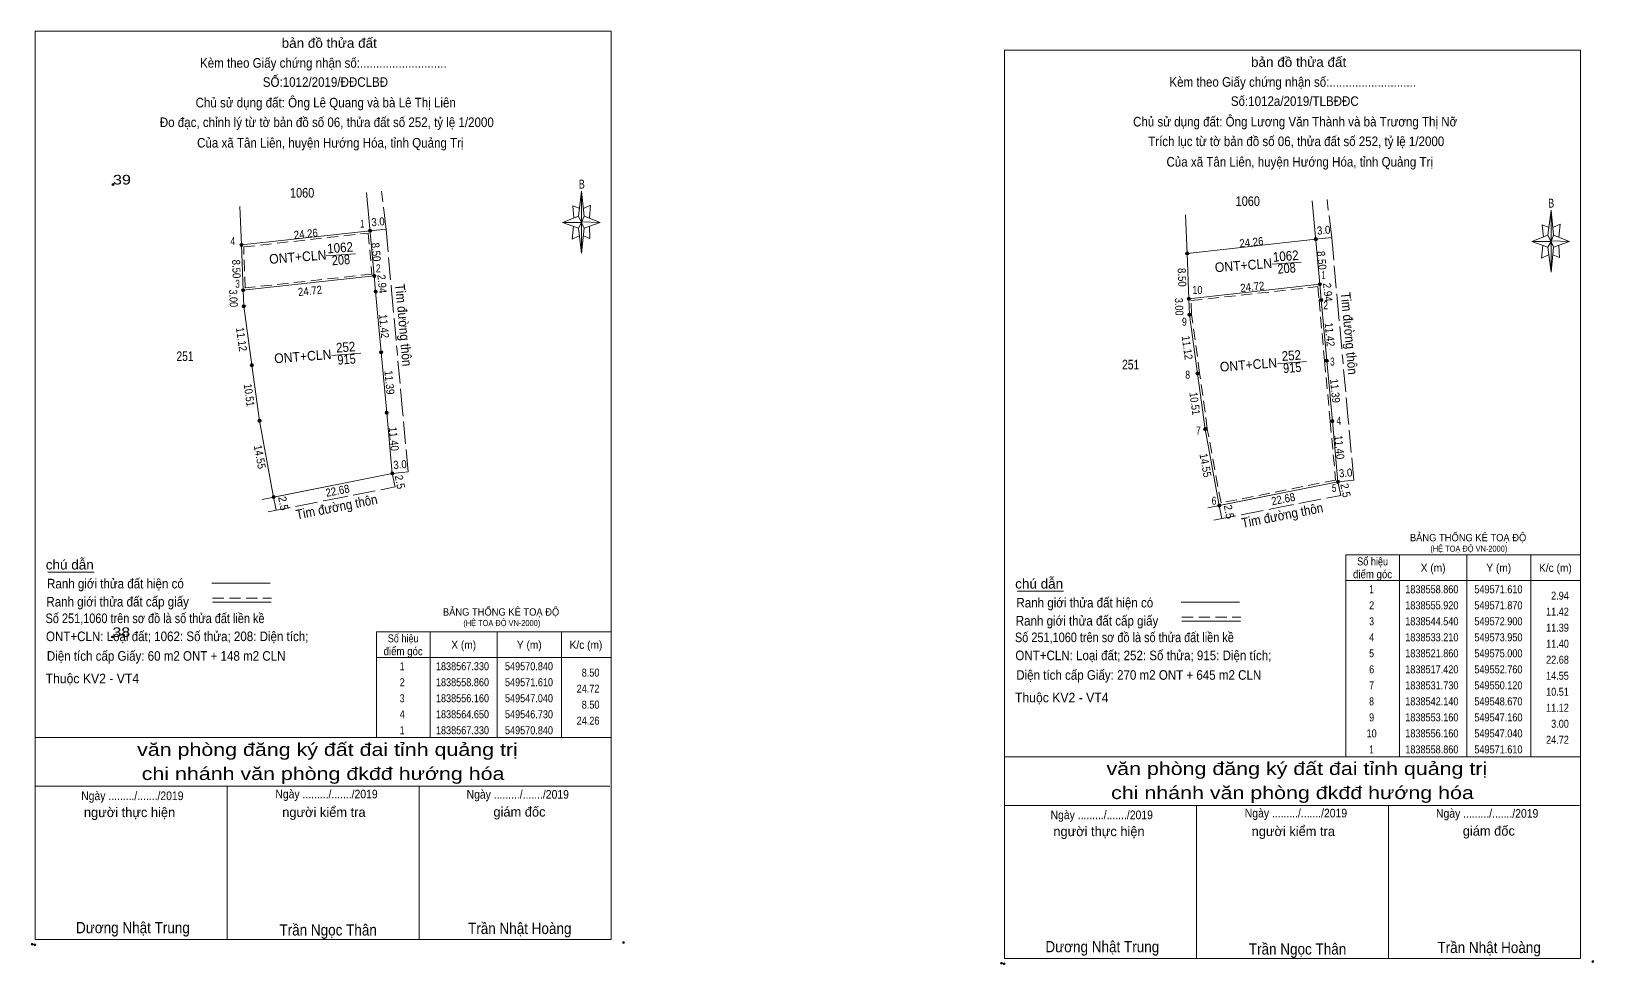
# Model space of a CAD drawing. Header units: metres. Extents: x 0 to 549782, y -63 to 1838816.
# Drawn here: x 549391.4 to 549684.3, y 1838641.1 to 1838816 of the extents above; entities that cross this region are included whole.
import ezdxf
from ezdxf.enums import TextEntityAlignment as Align

# ---------------------------------------------------------------- set-up
doc = ezdxf.new("R2010")
doc.units = ezdxf.units.M
doc.header["$LTSCALE"] = 0.7
doc.header["$PDMODE"] = 32
doc.header["$PDSIZE"] = 0.35
doc.linetypes.add('LONG_DASHED', pattern=[7.5, 6, -1.5])
doc.linetypes.add('MEDIUM_DASHED', pattern=[4.5, 3, -1.5])
for name, color, linetype, lineweight in [('1', 7, 'Continuous', 13), ('17', 7, 'Continuous', 13), ('2', 7, 'Continuous', 13), ('5', 7, 'Continuous', 13), ('6', 7, 'Continuous', 13), ('63', 7, 'Continuous', 13)]:
    doc.layers.add(name, color=color, linetype=linetype, lineweight=lineweight)
doc.layers.add('12', color=7, linetype='Continuous')
doc.layers.add('7', color=7, linetype='Continuous')

msp = doc.modelspace()

# ---------------------------------------------------------------- hatches: boundary and pattern name
at = {"layer": '63'}
for points in [[(549455.22, 1838778.67, 1), (549454.62, 1838778.67, 1)], [(549431.11, 1838775.99, 1), (549430.51, 1838775.99, 1)], [(549632.5, 1838777.1, 1), (549631.9, 1838777.1, 1)], [(549608.39, 1838774.42, 1), (549607.79, 1838774.42, 1)], [(549455.99, 1838770.2, 1), (549455.39, 1838770.2, 1)], [(549431.42, 1838767.5, 1), (549430.82, 1838767.5, 1)], [(549456.25, 1838767.26, 1), (549455.65, 1838767.26, 1)], [(549633.27, 1838768.63, 1), (549632.67, 1838768.63, 1)], [(549431.54, 1838764.5, 1), (549430.94, 1838764.5, 1)], [(549608.7, 1838765.93, 1), (549608.1, 1838765.93, 1)], [(549633.53, 1838765.69, 1), (549632.93, 1838765.69, 1)], [(549608.82, 1838762.93, 1), (549608.22, 1838762.93, 1)], [(549457.28, 1838755.88, 1), (549456.68, 1838755.88, 1)], [(549433.05, 1838753.48, 1), (549432.45, 1838753.48, 1)], [(549634.56, 1838754.31, 1), (549633.96, 1838754.31, 1)], [(549610.33, 1838751.91, 1), (549609.73, 1838751.91, 1)], [(549458.33, 1838744.55, 1), (549457.73, 1838744.55, 1)], [(549434.5, 1838743.07, 1), (549433.9, 1838743.07, 1)], [(549611.78, 1838741.5, 1), (549611.18, 1838741.5, 1)], [(549635.61, 1838742.98, 1), (549635.01, 1838742.98, 1)], [(549459.38, 1838733.2, 1), (549458.78, 1838733.2, 1)], [(549636.66, 1838731.63, 1), (549636.06, 1838731.63, 1)], [(549437.14, 1838728.76, 1), (549436.54, 1838728.76, 1)], [(549614.42, 1838727.19, 1), (549613.82, 1838727.19, 1)]]:
    msp.add_hatch(color=256, dxfattribs=at).paths.add_polyline_path(points)

# ---------------------------------------------------------------- linework, layer by layer
at = {"layer": '1'}
for points in [[(549455.69, 1838770.2), (549455.95, 1838767.26), (549456.98, 1838755.88), (549458.03, 1838744.55), (549459.08, 1838733.2), (549436.84, 1838728.76), (549434.2, 1838743.07), (549432.75, 1838753.48), (549431.24, 1838764.5), (549431.12, 1838767.5)], [(549455.69, 1838770.2), (549455.95, 1838767.26), (549456.98, 1838755.88), (549458.03, 1838744.55), (549459.08, 1838733.2), (549436.84, 1838728.76), (549434.2, 1838743.07), (549432.75, 1838753.48), (549431.24, 1838764.5), (549431.12, 1838767.5)], [(549632.97, 1838768.63), (549633.23, 1838765.69), (549634.26, 1838754.31), (549635.31, 1838742.98), (549636.36, 1838731.63), (549614.12, 1838727.19), (549611.48, 1838741.5), (549610.03, 1838751.91), (549608.52, 1838762.93), (549608.4, 1838765.93)]]:
    msp.add_lwpolyline(points, close=True, dxfattribs=at)
at = {"layer": '1', "linetype": 'MEDIUM_DASHED'}
msp.add_lwpolyline([(549632.61, 1838768.19), (549632.83, 1838765.65), (549633.86, 1838754.27), (549634.91, 1838742.94), (549635.93, 1838731.95), (549614.44, 1838727.66), (549611.87, 1838741.56), (549610.43, 1838751.96), (549608.92, 1838762.97), (549608.81, 1838765.57)], close=True, dxfattribs=at)
at = {"layer": '17'}
for p, q in [((549394.5, 1838714.7), (549403.18, 1838714.7)), ((549576.23, 1838711.13), (549584.91, 1838711.13))]:
    msp.add_line(p, q, dxfattribs=at)
at = {"layer": '2', "linetype": 'LONG_DASHED'}
for p, q in [((549457.91, 1838778.89), (549457.04, 1838786.06)), ((549635.19, 1838777.32), (549634.32, 1838784.49)), ((549457.91, 1838778.89), (549458.94, 1838767.53)), ((549635.19, 1838777.32), (549636.22, 1838765.96)), ((549458.94, 1838767.53), (549459.97, 1838756.16)), ((549636.22, 1838765.96), (549637.25, 1838754.59))]:
    msp.add_line(p, q, dxfattribs=at)
at = {"layer": '2'}
for p, q in [((549430.81, 1838775.99), (549430.48, 1838783.21)), ((549457.9, 1838778.94), (549454.92, 1838778.67)), ((549608.09, 1838774.42), (549607.76, 1838781.64)), ((549430.81, 1838775.99), (549454.92, 1838778.67)), ((549430.81, 1838775.99), (549454.92, 1838778.67)), ((549608.09, 1838774.42), (549632.2, 1838777.1)), ((549608.09, 1838774.42), (549632.2, 1838777.1)), ((549635.18, 1838777.37), (549632.2, 1838777.1)), ((549455.69, 1838770.2), (549431.12, 1838767.5)), ((549455.95, 1838767.26), (549456.98, 1838755.89)), ((549632.97, 1838768.63), (549608.4, 1838765.93)), ((549633.23, 1838765.69), (549634.26, 1838754.32)), ((549436.84, 1838728.76), (549434.2, 1838743.07)), ((549614.12, 1838727.19), (549611.48, 1838741.5)), ((549462.07, 1838733.48), (549459.08, 1838733.2)), ((549459.59, 1838730.65), (549459.08, 1838733.2)), ((549639.35, 1838731.91), (549636.36, 1838731.63)), ((549636.87, 1838729.08), (549636.36, 1838731.63)), ((549437.33, 1838726.31), (549436.84, 1838728.76)), ((549614.61, 1838724.74), (549614.12, 1838727.19)), ((549466.17, 1838703.48), (549466.17, 1838683.68)), ((549478.77, 1838703.48), (549478.77, 1838683.68)), ((549490.77, 1838703.48), (549490.77, 1838683.68)), ((549456.09, 1838698.68), (549500.13, 1838698.68))]:
    msp.add_line(p, q, dxfattribs=at)
for points in [[(549454.27, 1838785.82), (549455.69, 1838770.2), (549455.95, 1838767.26)], [(549631.55, 1838784.25), (549632.97, 1838768.63), (549633.23, 1838765.69)], [(549431.24, 1838764.5), (549431.12, 1838767.5), (549430.81, 1838775.99)], [(549608.52, 1838762.93), (549608.4, 1838765.93), (549608.09, 1838774.42)], [(549455.95, 1838767.26), (549456.98, 1838755.88), (549458.03, 1838744.55), (549459.08, 1838733.2), (549434.7, 1838728.33)], [(549431.24, 1838764.5), (549432.75, 1838753.48), (549434.2, 1838743.07), (549436.84, 1838728.76)], [(549633.23, 1838765.69), (549634.26, 1838754.31), (549635.31, 1838742.98), (549636.36, 1838731.63), (549611.98, 1838726.76)], [(549608.52, 1838762.93), (549610.03, 1838751.91), (549611.48, 1838741.5), (549614.12, 1838727.19)], [(549459.08, 1838733.2), (549458.03, 1838744.55), (549456.98, 1838755.88)], [(549636.36, 1838731.63), (549635.31, 1838742.98), (549634.26, 1838754.31)]]:
    msp.add_lwpolyline(points, dxfattribs=at)
at = {"layer": '2', "linetype": 'MEDIUM_DASHED'}
msp.add_lwpolyline([(549454.56, 1838778.23), (549455.26, 1838770.55), (549431.5, 1838767.94), (549431.22, 1838775.63)], close=True, dxfattribs=at)
at = {"layer": '2', "linetype": 'LONG_DASHED'}
for points in [[(549462.07, 1838733.48), (549461.02, 1838744.83), (549459.97, 1838756.16)], [(549639.35, 1838731.91), (549638.3, 1838743.26), (549637.25, 1838754.59)], [(549435.81, 1838726.01), (549446.62, 1838728.12), (549459.59, 1838730.65)], [(549613.09, 1838724.44), (549623.9, 1838726.55), (549636.87, 1838729.08)]]:
    msp.add_lwpolyline(points, dxfattribs=at)
at = {"layer": '2'}
msp.add_lwpolyline([(549456.09, 1838703.48), (549500.13, 1838703.48), (549500.13, 1838683.68), (549456.09, 1838683.68)], close=True, dxfattribs=at)
at = {"layer": '5'}
for p, q in [((549493.98, 1838781.41), (549494.58, 1838786.09)), ((549675.71, 1838777.84), (549676.31, 1838782.52)), ((549493.98, 1838779.13), (549490.98, 1838780.21)), ((549495.06, 1838779.13), (549494.58, 1838774.45)), ((549495.06, 1838781.41), (549498.06, 1838780.21)), ((549496.02, 1838779.49), (549496.14, 1838777.21)), ((549496.14, 1838777.21), (549494.94, 1838777.69)), ((549675.71, 1838775.56), (549672.71, 1838776.64)), ((549676.79, 1838777.84), (549679.79, 1838776.64)), ((549676.79, 1838775.56), (549676.31, 1838770.88)), ((549677.87, 1838773.64), (549676.67, 1838774.12)), ((549677.75, 1838775.92), (549677.87, 1838773.64)), ((549392.13, 1838683.68), (549500.13, 1838683.68)), ((549573.86, 1838680.11), (549681.86, 1838680.11)), ((549392.13, 1838674.56), (549499.89, 1838674.56)), ((549392.13, 1838674.56), (549499.89, 1838674.56)), ((549392.13, 1838674.56), (549499.89, 1838674.56)), ((549428.13, 1838645.88), (549428.13, 1838674.56)), ((549464.13, 1838645.88), (549464.13, 1838674.56)), ((549573.86, 1838670.99), (549681.62, 1838670.99)), ((549573.86, 1838670.99), (549681.62, 1838670.99)), ((549573.86, 1838670.99), (549681.62, 1838670.99)), ((549609.86, 1838642.31), (549609.86, 1838670.99)), ((549645.86, 1838642.31), (549645.86, 1838670.99))]:
    msp.add_line(p, q, dxfattribs=at)
for points in [[(549392.13, 1838816.04), (549500.13, 1838816.04), (549500.13, 1838645.88), (549392.13, 1838645.88)], [(549573.86, 1838812.47), (549681.86, 1838812.47), (549681.86, 1838642.31), (549573.86, 1838642.31)], [(549494.58, 1838786.09), (549495.06, 1838781.41), (549494.58, 1838780.21)], [(549676.31, 1838782.52), (549676.79, 1838777.84), (549676.31, 1838776.64)], [(549494.58, 1838780.21), (549490.98, 1838780.21), (549493.98, 1838781.41), (549495.06, 1838779.13), (549498.06, 1838780.21), (549494.58, 1838780.33)], [(549494.58, 1838780.21), (549494.58, 1838774.45), (549493.98, 1838779.13)], [(549676.31, 1838776.64), (549672.71, 1838776.64), (549675.71, 1838777.84), (549676.79, 1838775.56), (549679.79, 1838776.64), (549676.31, 1838776.76)], [(549676.31, 1838776.64), (549676.31, 1838770.88), (549675.71, 1838775.56)]]:
    msp.add_lwpolyline(points, close=True, dxfattribs=at)
for points in [[(549494.22, 1838782.85), (549492.9, 1838783.33), (549493.14, 1838781.05)], [(549494.94, 1838782.85), (549496.26, 1838783.45), (549496.02, 1838781.05)], [(549494.58, 1838780.21), (549493.98, 1838781.41), (549490.98, 1838780.21)], [(549493.02, 1838779.49), (549492.78, 1838777.09), (549494.1, 1838777.69)], [(549494.58, 1838780.21), (549495.06, 1838779.13), (549498.06, 1838780.21)], [(549675.95, 1838779.28), (549674.63, 1838779.76), (549674.87, 1838777.48)], [(549676.67, 1838779.28), (549677.99, 1838779.88), (549677.75, 1838777.48)], [(549676.31, 1838776.64), (549675.71, 1838777.84), (549672.71, 1838776.64)], [(549676.31, 1838776.64), (549676.79, 1838775.56), (549679.79, 1838776.64)], [(549674.75, 1838775.92), (549674.51, 1838773.52), (549675.83, 1838774.12)], [(549500.13, 1838645.88), (549392.13, 1838645.88), (549392.13, 1838674.56)], [(549681.86, 1838642.31), (549573.86, 1838642.31), (549573.86, 1838670.99)]]:
    msp.add_lwpolyline(points, dxfattribs=at)
for p in [(549391.57, 1838644.96), (549392.05, 1838644.87), (549573.3, 1838641.39), (549573.78, 1838641.3)]:
    msp.add_point(p, dxfattribs=at)
at = {"layer": '6'}
for p, q in [((549425.22, 1838712.61), (549436.18, 1838712.61)), ((549425.38, 1838709.09), (549436.35, 1838709.09)), ((549606.95, 1838709.04), (549617.91, 1838709.04)), ((549607.11, 1838705.52), (549618.08, 1838705.52))]:
    msp.add_line(p, q, dxfattribs=at)
at = {"layer": '6', "linetype": 'MEDIUM_DASHED'}
for p, q in [((549425.38, 1838709.84), (549436.42, 1838709.84)), ((549607.11, 1838706.27), (549618.15, 1838706.27))]:
    msp.add_line(p, q, dxfattribs=at)
at = {"layer": '6'}
for p in [(549502.41, 1838645.28), (549684.14, 1838641.71)]:
    msp.add_point(p, dxfattribs=at)
at = {"layer": '63'}
for p, q in [((549446.69, 1838773.94), (549452.16, 1838774.36)), ((549623.97, 1838772.37), (549629.44, 1838772.79)), ((549447.74, 1838755.31), (549453.21, 1838755.73)), ((549625.02, 1838753.74), (549630.49, 1838754.16)), ((549647.9, 1838717.91), (549647.9, 1838680.11)), ((549660.5, 1838717.91), (549660.5, 1838680.11)), ((549672.5, 1838717.91), (549672.5, 1838680.11)), ((549637.82, 1838713.11), (549681.86, 1838713.11))]:
    msp.add_line(p, q, dxfattribs=at)
msp.add_lwpolyline([(549637.82, 1838717.91), (549681.86, 1838717.91), (549681.86, 1838680.11), (549637.82, 1838680.11)], close=True, dxfattribs=at)
for centre in [(549454.92, 1838778.67), (549430.81, 1838775.99), (549632.2, 1838777.1), (549608.09, 1838774.42), (549455.69, 1838770.2), (549431.12, 1838767.5), (549455.95, 1838767.26), (549632.97, 1838768.63), (549431.24, 1838764.5), (549608.4, 1838765.93), (549633.23, 1838765.69), (549608.52, 1838762.93), (549456.98, 1838755.88), (549432.75, 1838753.48), (549634.26, 1838754.31), (549610.03, 1838751.91), (549458.03, 1838744.55), (549434.2, 1838743.07), (549611.48, 1838741.5), (549635.31, 1838742.98), (549459.08, 1838733.2), (549636.36, 1838731.63), (549436.84, 1838728.76), (549614.12, 1838727.19)]:
    msp.add_circle(centre, 0.3, dxfattribs=at)
at = {"layer": '7'}
for p in [(549406.72, 1838787.33), (549406.61, 1838702.54)]:
    msp.add_point(p, dxfattribs=at)

# ---------------------------------------------------------------- texts
at = {"layer": '1'}
for s, height, width, p in [('BẢNG THỐNG KÊ TOẠ ĐỘ ', 1.38, 0.95, (549649.85, 1838720.47)), ('(HỆ TOẠ ĐỘ VN-2000)', 1.116, 0.9, (549653.69, 1838718.53)), ('BẢNG THỐNG KÊ TOẠ ĐỘ ', 1.38, 0.95, (549468.56, 1838706.54)), ('(HỆ TOẠ ĐỘ VN-2000)', 1.116, 0.9, (549472.4, 1838704.6))]:
    msp.add_text(s, height=height, dxfattribs=dict(at, width=width)).set_placement(p)
at = {"layer": '12', "width": 1.25}
for s, p in [('39', (549406.72, 1838787.33)), ('38', (549406.61, 1838702.54))]:
    msp.add_text(s, height=1.8, dxfattribs=at).set_placement(p)
at = {"layer": '2'}
for s, height, width, p in [('1060', 1.8, 0.85, (549442.18, 1838784.88)), ('1060', 1.8, 0.85, (549619.46, 1838783.31)), ('251', 1.8, 0.8, (549420.225, 1838754.25)), ('251', 1.8, 0.8, (549597.505, 1838752.68)), ('Số hiệu', 1.5, 0.85, (549461.12, 1838701.52)), ('điểm góc', 1.5, 0.9, (549461.12, 1838699.12)), ('X (m)', 1.5, 0.95, (549472.465, 1838700.32)), ('Y (m)', 1.5, 0.95, (549484.765, 1838700.32)), ('K/c (m)', 1.5, 0.95, (549495.39, 1838700.32)), (' 1', 1.5, 0.75, (549460.7, 1838696.31)), ('1838567.330', 1.5, 0.85, (549472.235, 1838696.31)), ('549570.840', 1.5, 0.85, (549484.705, 1838696.31)), (' 2', 1.5, 0.85, (549460.71, 1838693.31)), ('1838558.860', 1.5, 0.85, (549472.235, 1838693.31)), ('549571.610', 1.5, 0.85, (549484.705, 1838693.31)), (' 3', 1.5, 0.8, (549460.705, 1838690.31)), ('1838556.160', 1.5, 0.85, (549472.235, 1838690.31)), ('549547.040', 1.5, 0.85, (549484.705, 1838690.31)), (' 4', 1.5, 0.85, (549460.715, 1838687.31)), ('1838564.650', 1.5, 0.85, (549472.235, 1838687.31)), ('549546.730', 1.5, 0.85, (549484.705, 1838687.31)), (' 1', 1.5, 0.75, (549460.7, 1838684.31)), ('1838567.330', 1.5, 0.85, (549472.235, 1838684.31)), ('549570.840', 1.5, 0.85, (549484.705, 1838684.31))]:
    msp.add_text(s, height=height, dxfattribs=dict(at, width=width)).set_placement(p, align=Align.CENTER)
for s, height, rotation, width, p in [('24.26', 1.5, 6.343, 0.9, (549442.9471, 1838777.3398)), ('1', 1.5, 0.151, 0.65, (549453.458, 1838779.261)), ('3.0', 1.5, 5.177, 0.9, (549456.4673, 1838779.6039)), ('3.0', 1.5, 5.177, 0.9, (549633.7473, 1838778.0339)), ('4', 1.5, 0.151, 0.8, (549429.173, 1838775.9612)), ('1062', 1.8, 4.38, 0.9, (549449.3563, 1838774.592)), ('8.50', 1.5, 275.194, 0.9, (549455.2993, 1838774.6079)), ('24.26', 1.5, 6.343, 0.9, (549620.2221, 1838775.7692)), ('8.50', 1.5, 272.091, 0.9, (549429.1027, 1838771.4724)), ('ONT+CLN', 1.8, 4.38, 0.95, (549441.4313, 1838772.8529)), ('208', 1.8, 4.38, 0.85, (549449.5213, 1838772.3049)), ('ONT+CLN', 1.8, 4.38, 0.95, (549618.7063, 1838771.2825)), ('1062', 1.8, 4.38, 0.9, (549626.6363, 1838773.022)), ('8.50', 1.5, 275.194, 0.9, (549632.5793, 1838773.0379)), ('2', 1.5, 0.151, 0.8, (549456.448, 1838770.8612)), ('8.50', 1.5, 272.091, 0.9, (549606.3827, 1838769.9024)), ('208', 1.8, 4.38, 0.85, (549626.8013, 1838770.7349)), ('1', 1.5, 0.151, 0.65, (549633.688, 1838769.611)), ('3', 1.5, 0.151, 0.75, (549430.073, 1838767.9811)), ('24.72', 1.5, 6.271, 0.9, (549443.7281, 1838766.657)), ('Tim đường thôn', 1.8, 275.176, 0.9, (549460.3088, 1838760.9262)), ('10', 1.5, 0.151, 0.85, (549610.003, 1838766.8025)), ('24.72', 1.5, 6.271, 0.9, (549620.3931, 1838767.4265)), ('2', 1.5, 0.151, 0.8, (549634.058, 1838763.9512)), ('Tim đường thôn', 1.8, 275.176, 0.9, (549637.5888, 1838759.3562)), ('11.42', 1.5, 275.176, 0.9, (549456.8022, 1838760.7177)), ('9', 1.5, 0.151, 0.8, (549607.573, 1838760.8612)), ('11.12', 1.5, 277.802, 0.9, (549430.0794, 1838758.2218)), ('11.12', 1.5, 277.802, 0.9, (549607.3594, 1838756.6518)), ('11.42', 1.5, 275.176, 0.9, (549634.0822, 1838759.1477)), ('ONT+CLN', 1.8, 4.38, 0.95, (549442.3713, 1838754.2229)), ('252', 1.8, 4.38, 0.9, (549450.4113, 1838755.9572)), ('915', 1.8, 4.38, 0.85, (549450.5763, 1838753.6753)), ('252', 1.8, 4.38, 0.9, (549627.6913, 1838754.3872)), ('ONT+CLN', 1.8, 4.38, 0.95, (549619.6463, 1838752.6525)), ('915', 1.8, 4.38, 0.85, (549627.8513, 1838752.1049)), ('3', 1.5, 0.151, 0.75, (549635.323, 1838753.4011)), ('10.51', 1.5, 277.93, 0.85, (549431.5139, 1838747.7485)), ('11.39', 1.5, 275.29, 0.9, (549457.8066, 1838750.1691)), ('8', 1.5, 0.151, 0.8, (549608.188, 1838750.9412)), ('11.39', 1.5, 275.29, 0.9, (549635.0866, 1838748.5991)), ('10.51', 1.5, 277.93, 0.85, (549608.7939, 1838746.1785)), ('4', 1.5, 0.151, 0.8, (549636.533, 1838742.3412)), ('11.40', 1.5, 275.285, 0.9, (549458.6173, 1838739.5991)), ('7', 1.5, 0.151, 0.8, (549610.198, 1838740.4712)), ('14.55', 1.5, 280.453, 0.9, (549433.5149, 1838736.1411)), ('11.40', 1.5, 275.285, 0.9, (549635.8973, 1838738.0291)), ('3.0', 1.5, 5.177, 0.9, (549460.5873, 1838734.1139)), ('14.55', 1.5, 280.453, 0.9, (549610.7949, 1838734.5711)), ('2.5', 1.5, 281.31, 0.95, (549459.7786, 1838731.4371)), ('3.0', 1.5, 5.177, 0.9, (549637.8673, 1838732.5439)), ('22.68', 1.5, 11.29, 0.9, (549448.9632, 1838729.2218)), ('22.68', 1.5, 11.29, 0.9, (549626.2432, 1838727.6518)), ('5', 1.5, 0.151, 0.75, (549635.653, 1838729.7211)), ('2.5', 1.5, 281.31, 0.95, (549637.0586, 1838729.8671)), ('2.5', 1.5, 281.31, 0.95, (549437.9286, 1838727.4371)), ('Tim đường thôn', 1.8, 11.038, 0.9, (549448.8177, 1838726.0301)), ('6', 1.5, 0.151, 0.8, (549613.128, 1838727.3312)), ('2.5', 1.5, 281.31, 0.95, (549615.2086, 1838725.8671)), ('Tim đường thôn', 1.8, 11.038, 0.9, (549626.0977, 1838724.4601))]:
    msp.add_text(s, height=height, rotation=rotation, dxfattribs=dict(at, width=width)).set_placement(p, align=Align.CENTER)
at = {"layer": '2', "width": 0.85}
for s, p in [('8.50', (549497.91, 1838695.11)), ('24.72', (549497.91, 1838692.11)), ('8.50', (549497.91, 1838689.11)), ('24.26', (549497.91, 1838686.11))]:
    msp.add_text(s, height=1.5, dxfattribs=at).set_placement(p, align=Align.RIGHT)
at = {"layer": '5'}
for s, height, width, p in [('bản đồ thửa đất', 1.8, 1.05, (549447.26, 1838812.94)), ('Kèm theo Giấy chứng nhận số:...........................', 1.8, 0.9, (549446.15, 1838809.21)), ('bản đồ thửa đất', 1.8, 1.05, (549628.99, 1838809.37)), ('SỐ:1012/2019/ĐĐCLBĐ', 1.8, 0.9, (549446.545, 1838805.62)), ('Kèm theo Giấy chứng nhận số:...........................', 1.8, 0.9, (549627.88, 1838805.64)), ('Chủ sử dụng đất: Ông Lê Quang và bà Lê Thị Liên', 1.8, 0.9, (549446.595, 1838801.77)), ('Số:1012a/2019/TLBĐĐC', 1.8, 0.9, (549628.27, 1838802.05)), ('Đo đạc, chỉnh lý từ tờ bản đồ số 06, thửa đất số 252, tỷ lệ 1/2000 ', 1.8, 0.9, (549447.105, 1838798.09)), ('Chủ sử dụng đất: Ông Lương Văn Thành và bà Trương Thị Nỡ', 1.8, 0.9, (549628.33, 1838798.2)), ('Trích lục từ tờ bản đồ số 06, thửa đất số 252, tỷ lệ 1/2000 ', 1.8, 0.9, (549628.84, 1838794.52)), ('Của xã Tân Liên, huyện Hướng Hóa, tỉnh Quảng Trị', 1.8, 0.9, (549447.465, 1838794.24)), ('Của xã Tân Liên, huyện Hướng Hóa, tỉnh Quảng Trị', 1.8, 0.9, (549629.195, 1838790.67)), ('B', 1.653, 0.75, (549494.61, 1838786.57)), ('B', 1.653, 0.75, (549676.34, 1838783)), ('văn phòng đăng ký đất đai tỉnh quảng trị', 2.4, 1.25, (549446.925, 1838680.25)), ('văn phòng đăng ký đất đai tỉnh quảng trị', 2.4, 1.25, (549628.655, 1838676.68)), ('chi nhánh văn phòng đkđđ hướng hóa', 2.4, 1.25, (549446.1, 1838675.74)), ('Ngày ........./......./2019', 1.62, 0.9, (549410.345, 1838671.97)), ('Ngày ........./......./2019', 1.62, 0.9, (549446.75, 1838672.3)), ('Ngày ........./......./2019', 1.62, 0.9, (549482.6, 1838672.24)), ('chi nhánh văn phòng đkđđ hướng hóa', 2.4, 1.25, (549627.835, 1838672.17)), ('Ngày ........./......./2019', 1.62, 0.9, (549592.075, 1838668.4)), ('Ngày ........./......./2019', 1.62, 0.9, (549628.485, 1838668.73)), ('Ngày ........./......./2019', 1.62, 0.9, (549664.335, 1838668.67)), ('Dương Nhật Trung', 2.1, 0.9, (549410.46, 1838647.03)), ('Trần Ngọc Thân', 2.1, 0.9, (549447.055, 1838646.6)), ('Trần Nhật Hoàng', 2.1, 0.9, (549482.97, 1838646.88)), ('Dương Nhật Trung', 2.1, 0.9, (549592.19, 1838643.46)), ('Trần Ngọc Thân', 2.1, 0.9, (549628.785, 1838643.03)), ('Trần Nhật Hoàng', 2.1, 0.9, (549664.705, 1838643.31))]:
    msp.add_text(s, height=height, dxfattribs=dict(at, width=width)).set_placement(p, align=Align.CENTER)
for s, p in [('người thực hiện', (549409.825, 1838668.79)), ('người kiểm tra', (549446.26, 1838668.81)), ('giám đốc', (549482.92, 1838668.88)), ('người thực hiện', (549591.56, 1838665.22)), ('người kiểm tra', (549627.99, 1838665.24)), ('giám đốc', (549664.645, 1838665.31))]:
    msp.add_text(s, height=1.8, dxfattribs=at).set_placement(p, align=Align.CENTER)
at = {"layer": '6'}
for s, width, p in [('chú dẫn', 1.05, (549394.12, 1838715.19)), ('Ranh giới thửa đất hiện có ', 0.9, (549394.36, 1838711.64)), ('chú dẫn', 1.05, (549575.85, 1838711.62)), ('Ranh giới thửa đất cấp giấy', 0.9, (549394.23, 1838708.25)), ('Ranh giới thửa đất hiện có ', 0.9, (549576.09, 1838708.07)), ('Số 251,1060 trên sơ đồ là số thửa đất liền kề', 0.85, (549394.08, 1838705.14)), ('Ranh giới thửa đất cấp giấy', 0.9, (549575.96, 1838704.68)), ('ONT+CLN: Loại đất; 1062: Số thửa; 208: Diện tích;', 0.9, (549394.16, 1838701.76)), ('Số 251,1060 trên sơ đồ là số thửa đất liền kề', 0.85, (549575.81, 1838701.57)), ('Diện tích cấp Giấy: 60 m2 ONT + 148 m2 CLN', 0.9, (549394.32, 1838698.09)), ('ONT+CLN: Loại đất; 252: Số thửa; 915: Diện tích;', 0.9, (549575.89, 1838698.19)), ('Thuộc KV2 - VT4', 0.95, (549394.08, 1838693.86)), ('Diện tích cấp Giấy: 270 m2 ONT + 645 m2 CLN', 0.9, (549576.05, 1838694.52)), ('Thuộc KV2 - VT4', 0.95, (549575.81, 1838690.29))]:
    msp.add_text(s, height=1.8, dxfattribs=dict(at, width=width)).set_placement(p)
at = {"layer": '63'}
for s, rotation, width, p in [('2.94', 275.054, 0.9, (549456.4347, 1838768.6311)), ('3.00', 272.291, 0.85, (549428.5586, 1838765.975)), ('2.94', 275.054, 0.9, (549633.7147, 1838767.0611)), ('3.00', 272.291, 0.85, (549605.8386, 1838764.405))]:
    msp.add_text(s, height=1.5, rotation=rotation, dxfattribs=dict(at, width=width)).set_placement(p, align=Align.CENTER)
for s, width, p in [('Số hiệu', 0.85, (549642.86, 1838715.95)), ('điểm góc', 0.9, (549642.85, 1838713.55)), ('X (m)', 0.95, (549654.205, 1838714.75)), ('Y (m)', 0.95, (549666.505, 1838714.75)), ('K/c (m)', 0.95, (549677.13, 1838714.75)), (' 1', 0.75, (549642.45, 1838710.73)), ('1838558.860', 0.85, (549653.965, 1838710.73)), ('549571.610', 0.85, (549666.445, 1838710.73)), (' 2', 0.85, (549642.44, 1838707.73)), ('1838555.920', 0.85, (549653.965, 1838707.73)), ('549571.870', 0.85, (549666.445, 1838707.73)), (' 3', 0.8, (549642.445, 1838704.73)), ('1838544.540', 0.85, (549653.965, 1838704.73)), ('549572.900', 0.85, (549666.445, 1838704.73)), (' 4', 0.85, (549642.445, 1838701.73)), ('1838533.210', 0.85, (549653.965, 1838701.73)), ('549573.950', 0.85, (549666.445, 1838701.73)), (' 5', 0.8, (549642.445, 1838698.73)), ('1838521.860', 0.85, (549653.965, 1838698.73)), ('549575.000', 0.85, (549666.445, 1838698.73)), (' 6', 0.85, (549642.45, 1838695.73)), ('1838517.420', 0.85, (549653.965, 1838695.73)), ('549552.760', 0.85, (549666.445, 1838695.73)), (' 7', 0.8, (549642.45, 1838692.73)), ('1838531.730', 0.85, (549653.965, 1838692.73)), ('549550.120', 0.85, (549666.445, 1838692.73)), (' 8', 0.8, (549642.44, 1838689.73)), ('1838542.140', 0.85, (549653.965, 1838689.73)), ('549548.670', 0.85, (549666.445, 1838689.73)), (' 9', 0.85, (549642.435, 1838686.73)), ('1838553.160', 0.85, (549653.965, 1838686.73)), ('549547.160', 0.85, (549666.445, 1838686.73)), (' 10', 0.85, (549642.435, 1838683.73)), ('1838556.160', 0.85, (549653.965, 1838683.73)), ('549547.040', 0.85, (549666.445, 1838683.73)), (' 1', 0.75, (549642.45, 1838680.73)), ('1838558.860', 0.85, (549653.965, 1838680.73)), ('549571.610', 0.85, (549666.445, 1838680.73))]:
    msp.add_text(s, height=1.5, dxfattribs=dict(at, width=width)).set_placement(p, align=Align.CENTER)
at = {"layer": '63', "width": 0.85}
for s, p in [('2.94', (549679.64, 1838709.53)), ('11.42', (549679.64, 1838706.53)), ('11.39', (549679.65, 1838703.53)), ('11.40', (549679.65, 1838700.53)), ('22.68', (549679.65, 1838697.53)), ('14.55', (549679.64, 1838694.53)), ('10.51', (549679.65, 1838691.53)), ('11.12', (549679.64, 1838688.53)), ('3.00', (549679.65, 1838685.53)), ('24.72', (549679.64, 1838682.53))]:
    msp.add_text(s, height=1.5, dxfattribs=at).set_placement(p, align=Align.RIGHT)

doc.saveas('drawing.dxf')
